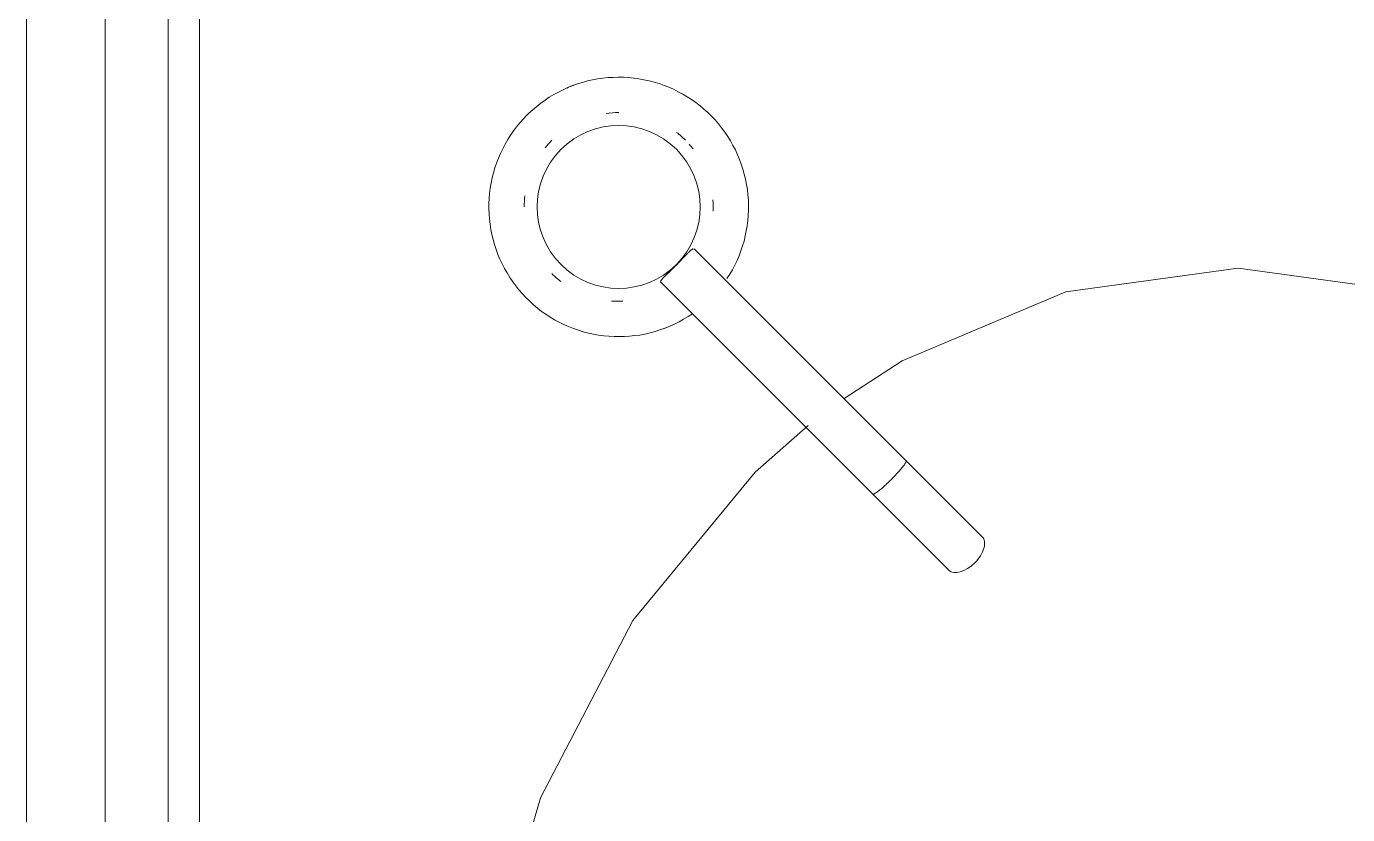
# Model space of a CAD drawing. Header units: inches. Extents: x -4110 to -1846, y 9754 to 12280.
# Drawn here: x -3004.32 to -2993.83, y 11927.66 to 11933.92 of the extents above; entities that cross this region are included whole.
import ezdxf

# ---------------------------------------------------------------- set-up
doc = ezdxf.new("R2010")
doc.units = ezdxf.units.IN
doc.header["$MEASUREMENT"] = 0
for name, color, linetype, lineweight in [('A-WALL', 113, 'Continuous', 18), ('I-WALL-2', 2, 'Continuous', 9), ('P-SANR-FIXT-1', 250, 'Continuous', 9)]:
    doc.layers.add(name, color=color, linetype=linetype, lineweight=lineweight)

# ---------------------------------------------------------------- blocks, each defined once
blk = doc.blocks.new('Plbg-Sink Wall Mounted-UH - Sink-403447-ENLARGED FLOOR PLAN - BASEMENT')
at = {"layer": 'P-SANR-FIXT-1'}
for p, q in [((12, -0.5), (-12, -0.5)), ((-12, -0.75), (12, -0.75)), ((7.325, -4.414), (5.641, -6.098)), ((5.906, -6.363), (7.59, -4.679)), ((5.641, -6.098), (5.036, -6.703)), ((5.302, -6.968), (5.906, -6.363))]:
    blk.add_line(p, q, dxfattribs=at)
at = {"layer": 'P-SANR-FIXT-1', "flags": 128}
for points in [[(0.379, -2.858), (1.657, -3.004), (3.228, -3.459), (4.638, -4.192), (5.815, -5.165), (6.186, -5.586)], [(8.653, -3.351), (8.623, -3.323), (8.593, -3.295), (8.561, -3.269), (8.528, -3.244), (8.494, -3.221), (8.459, -3.199), (8.423, -3.178), (8.387, -3.159), (8.35, -3.141), (8.312, -3.125), (8.273, -3.11), (8.234, -3.097), (8.194, -3.085), (8.154, -3.075), (8.114, -3.067), (8.073, -3.06), (8.032, -3.055), (7.991, -3.051), (7.95, -3.049), (7.909, -3.049), (7.868, -3.051), (7.827, -3.054), (7.786, -3.058), (7.745, -3.065), (7.704, -3.073), (7.664, -3.082), (7.625, -3.094), (7.585, -3.106), (7.547, -3.121), (7.509, -3.136), (7.471, -3.154), (7.434, -3.173), (7.399, -3.193), (7.363, -3.215), (7.329, -3.238), (7.296, -3.262), (7.264, -3.288), (7.233, -3.315), (7.203, -3.343), (7.174, -3.373), (7.146, -3.403), (7.12, -3.435), (7.094, -3.468), (7.071, -3.501), (7.048, -3.536), (7.027, -3.571), (7.007, -3.608), (6.989, -3.645), (6.973, -3.682), (6.957, -3.721), (6.944, -3.76), (6.932, -3.799), (6.921, -3.839), (6.912, -3.879), (6.905, -3.92), (6.9, -3.961), (6.896, -4.002), (6.893, -4.043), (6.893, -4.084), (6.894, -4.126), (6.896, -4.167), (6.901, -4.208), (6.906, -4.249), (6.914, -4.289), (6.923, -4.329), (6.934, -4.369), (6.946, -4.408), (6.96, -4.447), (6.976, -4.486), (6.993, -4.523), (7.011, -4.56), (7.031, -4.596), (7.052, -4.631), (7.075, -4.666)], [(7.354, -4.94), (7.389, -4.962), (7.425, -4.983), (7.461, -5.002), (7.498, -5.02), (7.536, -5.036), (7.575, -5.051), (7.614, -5.064), (7.653, -5.076), (7.693, -5.086), (7.734, -5.094), (7.775, -5.101), (7.815, -5.106), (7.857, -5.109), (7.898, -5.111), (7.939, -5.112), (7.98, -5.11), (8.021, -5.107), (8.062, -5.102), (8.103, -5.096), (8.144, -5.088), (8.184, -5.078), (8.223, -5.067), (8.263, -5.054), (8.301, -5.04), (8.339, -5.024), (8.377, -5.007), (8.413, -4.988), (8.449, -4.968), (8.484, -4.946), (8.519, -4.923), (8.552, -4.898), (8.584, -4.873), (8.615, -4.846), (8.645, -4.817), (8.674, -4.788), (8.702, -4.757), (8.728, -4.726), (8.753, -4.693), (8.777, -4.659), (8.8, -4.625), (8.821, -4.589), (8.84, -4.553), (8.859, -4.516), (8.875, -4.478), (8.89, -4.44), (8.904, -4.401), (8.916, -4.362), (8.927, -4.322), (8.935, -4.281), (8.943, -4.241), (8.948, -4.2), (8.952, -4.159), (8.955, -4.118), (8.955, -4.076), (8.954, -4.035), (8.952, -3.994), (8.947, -3.953), (8.941, -3.912), (8.934, -3.872), (8.925, -3.831), (8.914, -3.792), (8.902, -3.752), (8.888, -3.713), (8.872, -3.675), (8.855, -3.638), (8.837, -3.601), (8.817, -3.565), (8.796, -3.529), (8.773, -3.495), (8.749, -3.461), (8.723, -3.429), (8.697, -3.397), (8.669, -3.367), (8.653, -3.351)], [(6.402, -5.87), (6.701, -6.332), (7.25, -7.631), (7.437, -9)], [(7.437, -9), (7.25, -10.369), (6.701, -11.668), (5.815, -12.835), (4.638, -13.808), (3.228, -14.541), (1.657, -14.996), (0.003, -15.15), (-1.651, -14.996), (-3.222, -14.541), (-4.632, -13.808), (-5.809, -12.835), (-6.695, -11.668), (-7.244, -10.369), (-7.431, -9)]]:
    blk.add_lwpolyline(points, dxfattribs=at)
at = {"layer": 'P-SANR-FIXT-1'}
for radius, start, end in [(0.75, 83.2673, 90), (0.648, 45, 225), (0.75, 135, 142.1909), (0.75, 45, 51.2306), (0.648, 225, 45), (1.031, 20.0551, 23.62), (0.75, 0, 7.7078), (0.75, 175.6967, 182.5518), (1.031, 200.0551, 203.62), (0.75, 315, 322.1679), (0.75, 307.9008, 311.6524), (0.75, 267.4482, 274.3033)]:
    blk.add_arc((7.924, -4.08), radius, start, end, dxfattribs=at)
for start_param, end_param in [(0, 1.570796), (1.570796, 3.141593)]:
    blk.add_ellipse((5.169, -6.835), major_axis=(-0.133, 0.133), ratio=0.5547, start_param=start_param, end_param=end_param, dxfattribs=at)
for points in [[(7.323, -4.419), (7.324, -4.416), (7.324, -4.415), (7.326, -4.413)], [(7.591, -4.679), (7.59, -4.68), (7.588, -4.681), (7.585, -4.681)]]:
    blk.add_open_spline(points, degree=3, dxfattribs=at)
for points, knots in [([(7.331, -4.413), (7.333, -4.413), (7.335, -4.414), (7.34, -4.416), (7.345, -4.42), (7.351, -4.425), (7.357, -4.43), (7.364, -4.437), (7.372, -4.445), (7.38, -4.453), (7.389, -4.462), (7.398, -4.472), (7.408, -4.483), (7.419, -4.494), (7.43, -4.505), (7.445, -4.52), (7.456, -4.532), (7.464, -4.54)], [-0.4444444, -0.4444444, -0.4444444, -0.4444444, -0.4166667, -0.3888889, -0.3611111, -0.3333333, -0.3055556, -0.2777778, -0.25, -0.2222222, -0.1944444, -0.1666667, -0.1388889, -0.1111111, -0.0833333, -0.0555556, 0, 0, 0, 0]), ([(7.464, -4.54), (7.472, -4.548), (7.488, -4.563), (7.507, -4.582), (7.522, -4.596), (7.532, -4.606), (7.542, -4.615), (7.551, -4.624), (7.559, -4.633), (7.567, -4.64), (7.574, -4.647), (7.58, -4.654), (7.584, -4.66), (7.588, -4.665), (7.591, -4.669), (7.591, -4.672), (7.592, -4.673)], [-1, -1, -1, -1, -0.9444444, -0.8888889, -0.8611111, -0.8333333, -0.8055556, -0.7777778, -0.75, -0.7222222, -0.6944444, -0.6666667, -0.6388889, -0.6111111, -0.5833333, -0.5555556, -0.5555556, -0.5555556, -0.5555556]), ([(5.641, -6.098), (5.64, -6.099), (5.64, -6.101), (5.641, -6.106), (5.645, -6.114), (5.651, -6.123), (5.659, -6.135), (5.672, -6.152), (5.693, -6.177), (5.724, -6.211), (5.747, -6.234), (5.758, -6.246)], [0.5, 0.5, 0.5, 0.5, 0.5416667, 0.5833333, 0.625, 0.6666667, 0.7083333, 0.75, 0.8333333, 0.9166667, 1, 1, 1, 1]), ([(5.758, -6.246), (5.77, -6.257), (5.793, -6.28), (5.827, -6.311), (5.852, -6.332), (5.87, -6.346), (5.881, -6.354), (5.891, -6.359), (5.898, -6.363), (5.903, -6.365), (5.905, -6.364), (5.906, -6.363)], [0, 0, 0, 0, 0.0833333, 0.1666667, 0.25, 0.2916667, 0.3333333, 0.375, 0.4166667, 0.4583333, 0.5, 0.5, 0.5, 0.5])]:
    blk.add_open_spline(points, degree=3, knots=knots, dxfattribs=at)

msp = doc.modelspace()

# ---------------------------------------------------------------- linework, layer by layer
at = {"layer": 'A-WALL'}
msp.add_line((-3004.324, 11848.939), (-3004.324, 11949.189), dxfattribs=at)
at = {"layer": 'I-WALL-2'}
msp.add_line((-3003.699, 11849.564), (-3003.699, 11949.189), dxfattribs=at)

# ---------------------------------------------------------------- block references
at = {"layer": 'P-SANR-FIXT-1', "rotation": 89.99999999999855}
msp.add_blockref('Plbg-Sink Wall Mounted-UH - Sink-403447-ENLARGED FLOOR PLAN - BASEMENT', (-3003.699, 11924.564), dxfattribs=at)

doc.saveas('drawing.dxf')
